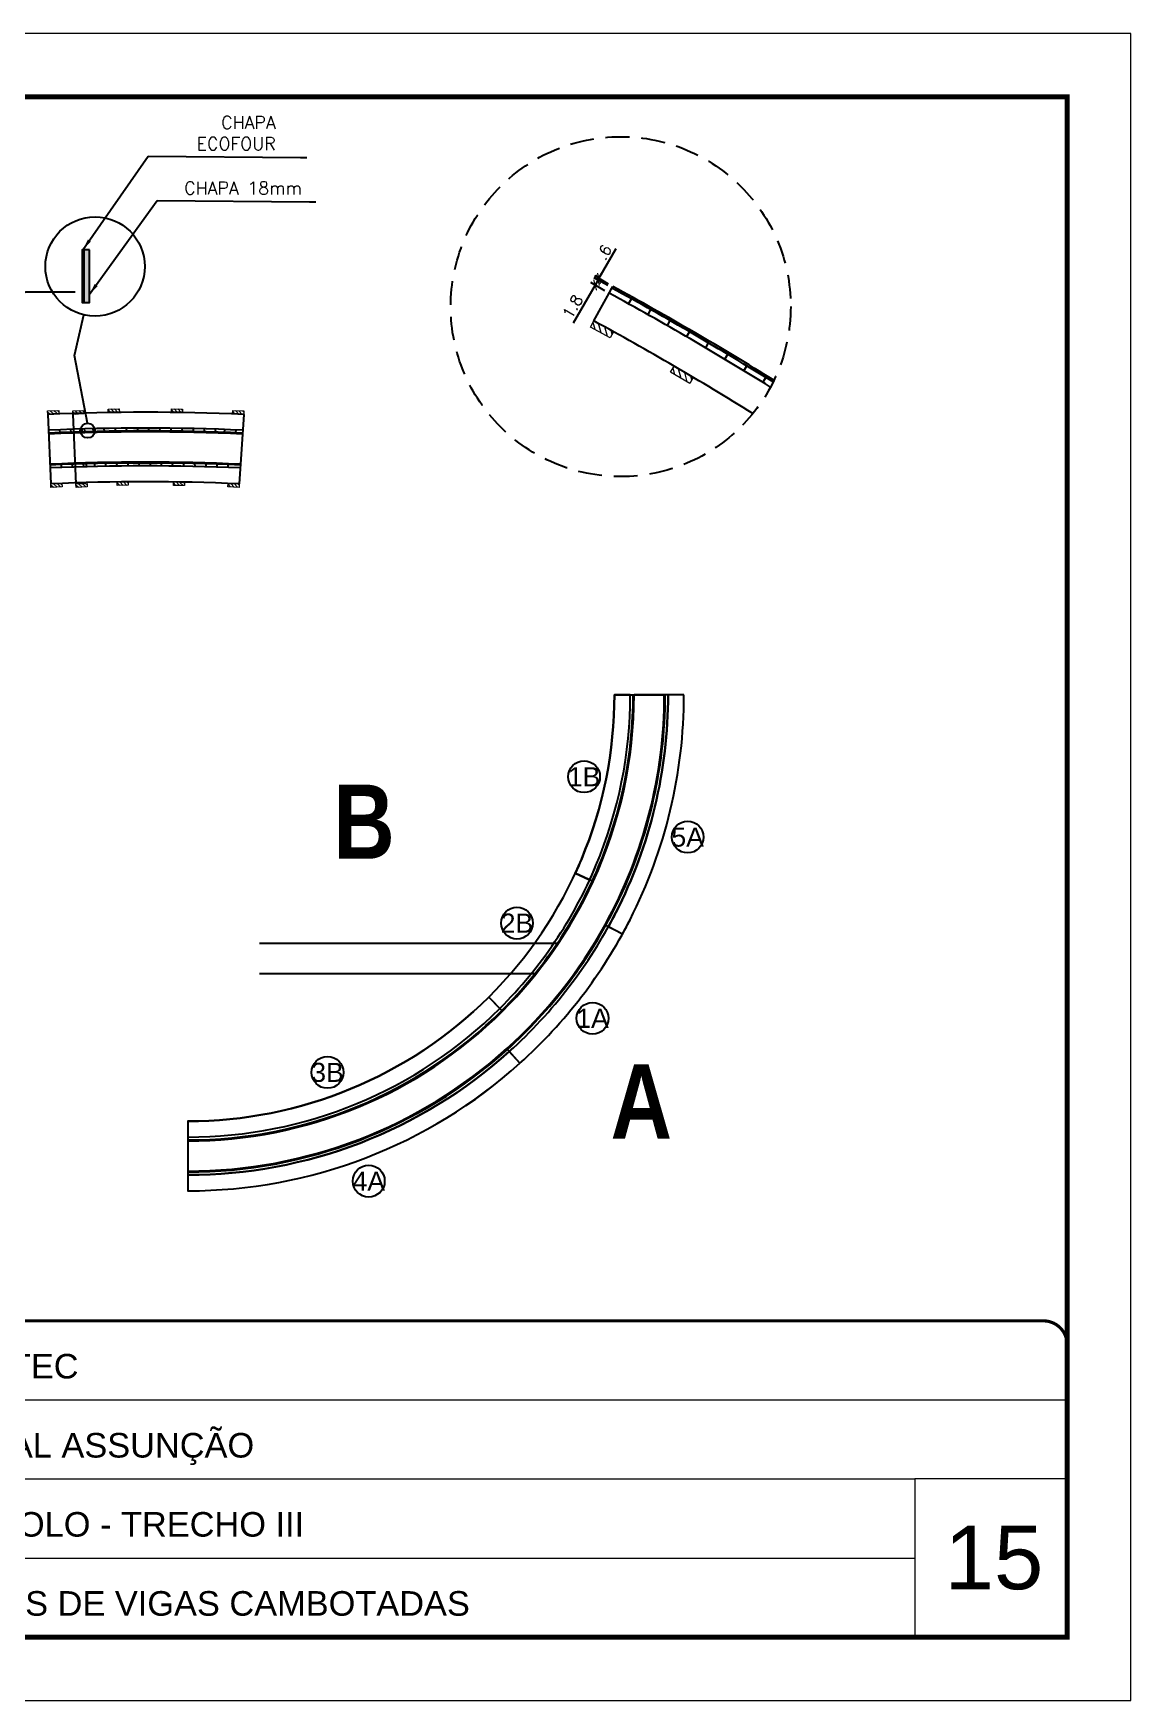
# Model space of a CAD drawing. Extents: x 2582 to 11841, y -26396 to 2611.
# Drawn here: x 6559 to 7250, y -2276 to -1226 of the extents above; entities that cross this region are included whole.
import ezdxf
from ezdxf.enums import TextEntityAlignment as Align

# ---------------------------------------------------------------- set-up
doc = ezdxf.new("R2010")
doc.units = 0
doc.linetypes.add('CONTINUO', pattern=[0])
doc.linetypes.add('DASHED', pattern=[0.75, 0.5, -0.25])
for name, color, linetype, lineweight in [('CARIMBO', 255, 'Continuous', 9), ('contorno de painel', 7, 'Continuous', 13), ('Folhas', 255, 'Continuous', 9), ('Hachura', 251, 'Continuous', 9), ('Madeira', 126, 'Continuous', 18), ('SARRAFO DE PRESSAO', 251, 'DASHED', 9)]:
    doc.layers.add(name, color=color, linetype=linetype, lineweight=lineweight)
for name, color, linetype in [('COTA', 241, 'Continuous'), ('Cota Seção (2x)', 4, 'Continuous'), ('detalhes', 4, 'Continuous'), ('Painéis', 200, 'Continuous'), ('Romaneio', 10, 'Continuous')]:
    doc.layers.add(name, color=color, linetype=linetype)
doc.styles.add('ARIAL', font='arial.ttf')
doc.styles.add('COTA TECNICA', font='techl___.ttf', dxfattribs={"height": 10})
doc.styles.add('Romans', font='romans.shx')
doc.styles.add('TECNICA', font='techb___.ttf', dxfattribs={"height": 10})
doc.dimstyles.new('Cota Seção (2x)', dxfattribs={"dimtxt": 7, "dimasz": 5, "dimexe": 3, "dimexo": 3, "dimgap": 2, "dimtad": 3, "dimdec": 1, "dimlfac": 0.5, "dimzin": 12, "dimdsep": 46, "dimtxsty": 'Romans', "dimblk": 'ARCHTICK', "dimcen": 0, "dimclrd": 4, "dimclre": 4, "dimclrt": 1, "dimadec": 1, "dimazin": 3, "dimtfac": 1, "dimtdec": 1, "dimtmove": 0, "dimatfit": 3, "dimldrblk": 'OBLIQUE', "dimfxl": 1, "dimtolj": 1, "dimtzin": 12, "dimarcsym": 0})
doc.dimstyles.new('PAINEL', dxfattribs={"dimtxt": 10, "dimasz": 3, "dimexe": 3, "dimexo": 3, "dimgap": 3, "dimtad": 1, "dimdec": 1, "dimzin": 12, "dimdsep": 46, "dimtxsty": 'COTA TECNICA', "dimblk1": 'OBLIQUE', "dimblk2": 'OBLIQUE', "dimsah": 1, "dimcen": 0.9, "dimclrd": 4, "dimclre": 4, "dimclrt": 240, "dimadec": 1, "dimazin": 3, "dimtfac": 1, "dimtdec": 1, "dimtmove": 0, "dimatfit": 3, "dimfxl": 1, "dimtolj": 1, "dimtzin": 12, "dimarcsym": 0})

# ---------------------------------------------------------------- blocks, each defined once
blk = doc.blocks.new('9999999999')
at = {"color": 30, "linetype": 'CONTINUO'}
for p, q in [((98564.6, 34379.6), (99584, 34379.6)), ((98564.6, 34329.8), (99488, 34329.8)), ((99584, 34329.8), (99488, 34329.8)), ((99488, 34329.8), (99488, 34230.2)), ((98564.6, 34280), (99488, 34280))]:
    blk.add_line(p, q, dxfattribs=at)
at = {"color": 30, "linetype": 'CONTINUO', "const_width": 2}
blk.add_lwpolyline([(99584, 34230.2), (99584, 34414.4, 0.414214), (99569, 34429.4), (98229, 34429.4, 0.414214), (98214, 34414.4), (98214, 34245.2, 0.414214), (98229, 34230.2), (99584, 34230.2)], format="xyb", dxfattribs=at)
at = {"layer": 'Folhas'}
blk.add_lwpolyline([(98139, 34190.2), (99624, 34190.2), (99624, 35240.2), (98139, 35240.2)], close=True, dxfattribs=at)
at = {"layer": 'Folhas', "color": 30, "const_width": 3}
blk.add_lwpolyline([(98214, 34230.2), (99584, 34230.2), (99584, 35200.2), (98214, 35200.2)], close=True, dxfattribs=at)
at = {"color": 7, "linetype": 'Continuous', "ltscale": 5, "style": 'ARIAL'}
for s, height, p in [('ROCONTEC', 15.48, (98837.7, 34393.1)), ('HOSPITAL ASSUNÇÃO', 15.483, (98837.7, 34343.3)), ('1° SUBSOLO - TRECHO III', 15.483, (98837.7, 34293.5)), ('LATERAIS DE VIGAS CAMBOTADAS', 15.483, (98837.7, 34243.7))]:
    blk.add_text(s, height=height, dxfattribs=at).set_placement(p)
blk = doc.blocks.new('_ArchTick')
at = {"color": 0, "linetype": 'ByBlock', "const_width": 0.15}
blk.add_lwpolyline([(-0.5, -0.5), (0.5, 0.5)], dxfattribs=at)
blk = doc.blocks.new('*D521')
at = {"layer": 'COTA', "color": 4, "lineweight": -2, "transparency": 16777216}
for p, q in [((6915.3, -1380.2), (6926.2, -1361.5)), ((6920.9, -1384.8), (6912.1, -1379.8)), ((6914.7, -1381.3), (6912.2, -1385.6)), ((6921.4, -1383.8), (6912.7, -1378.7)), ((6914.7, -1381.3), (6915.3, -1380.2))]:
    blk.add_line(p, q, dxfattribs=at)
at = {"layer": 'Defpoints', "color": 0, "transparency": 16777216}
for p in [(6915.3, -1380.2), (6924, -1385.3), (6923.5, -1386.3)]:
    blk.add_point(p, dxfattribs=at)
at = {"layer": 'COTA', "color": 4, "lineweight": -2, "transparency": 16777216, "xscale": 5, "yscale": 5, "zscale": 5}
for p, rotation in [((6914.7, -1381.3), 59.99999999994456), ((6915.3, -1380.2), 239.9999999999446)]:
    blk.add_blockref('_ArchTick', p, dxfattribs=dict(at, rotation=rotation))
at = {"layer": 'COTA', "color": 1, "transparency": 16777216, "insert": (6918.5, -1363.8), "char_height": 7, "attachment_point": 5, "rotation": 60, "style": 'Romans'}
blk.add_mtext('\\A1;.6', dxfattribs=at)
blk = doc.blocks.new('_Oblique')
at = {"color": 0, "linetype": 'ByBlock', "lineweight": -2}
blk.add_line((-0.5, -0.5), (0.5, 0.5), dxfattribs=at)
blk = doc.blocks.new('*D522')
at = {"layer": 'COTA', "color": 4, "lineweight": -2, "transparency": 16777216}
for p, q in [((6912.9, -1384.4), (6899.1, -1408.4)), ((6919.1, -1388), (6910.3, -1382.9)), ((6920.9, -1384.8), (6912.1, -1379.8)), ((6914.7, -1381.3), (6912.9, -1384.4)), ((6914.7, -1381.3), (6917.2, -1376.9))]:
    blk.add_line(p, q, dxfattribs=at)
at = {"layer": 'Defpoints', "color": 0, "transparency": 16777216}
for p in [(6912.9, -1384.4), (6921.7, -1389.5), (6923.5, -1386.3)]:
    blk.add_point(p, dxfattribs=at)
at = {"layer": 'COTA', "color": 4, "lineweight": -2, "transparency": 16777216, "xscale": 5, "yscale": 5, "zscale": 5}
for p, rotation in [((6912.9, -1384.4), 59.99999999994456), ((6914.7, -1381.3), 239.9999999999446)]:
    blk.add_blockref('_ArchTick', p, dxfattribs=dict(at, rotation=rotation))
at = {"layer": 'COTA', "color": 1, "transparency": 16777216, "insert": (6898.7, -1398), "char_height": 7, "attachment_point": 5, "rotation": 60, "style": 'Romans'}
blk.add_mtext('\\A1;1.8', dxfattribs=at)

msp = doc.modelspace()

# ---------------------------------------------------------------- hatches: boundary and pattern name
at = {"layer": 'Hachura'}
h = msp.add_hatch(color=256, dxfattribs=at)
h.dxf.hatch_style = 1
h.paths.add_polyline_path([(6594.59, -1362.15), (6590.99, -1362.15), (6590.99, -1395.46), (6594.59, -1395.46)])
h = msp.add_hatch(dxfattribs=at)
h.set_pattern_fill('ANSI31', color=256, angle=241.23678, style=0)
h.set_pattern_definition([(286.236782, (39289.4385, -37960.5058), (3.04836317, 0.8877539), [])])
h.paths.add_polyline_path([(6910.04, -1410.9), (6912.16, -1407.04), (6924.43, -1413.78), (6922.31, -1417.63)])
h = msp.add_hatch(dxfattribs=at)
h.set_pattern_fill('ANSI31', color=256, angle=239.60679, style=0)
h.set_pattern_definition([(284.606792, (38287.0164, -38895.1232), (3.07238172, 0.80068444), [])])
h.paths.add_polyline_path([(6960.37, -1439.28), (6962.59, -1435.48), (6974.67, -1442.56), (6972.44, -1446.36)])
h = msp.add_hatch(dxfattribs=at)
h.set_pattern_fill('ANSI31', color=256, scale=0.5, angle=272.38709, style=0)
h.set_pattern_definition([(317.387087, (29876.8457, -8730.9839), (1.07480393, 1.16831193), [])])
h.paths.add_polyline_path([(6568.21, -1465.85), (6568.11, -1463.65), (6575.11, -1463.36), (6575.2, -1465.56)])
h = msp.add_hatch(dxfattribs=at)
h.set_pattern_fill('ANSI31', color=256, scale=0.5, angle=272.38709, style=0)
h.set_pattern_definition([(317.387087, (29892.6537, -8730.9839), (1.07480393, 1.16831193), [])])
h.paths.add_polyline_path([(6584.01, -1465.85), (6583.92, -1463.65), (6590.92, -1463.36), (6591.01, -1465.56)])
h = msp.add_hatch(dxfattribs=at)
h.set_pattern_fill('ANSI31', color=256, scale=0.5, angle=270.81463, style=0)
h.set_pattern_definition([(315.81463, (29706.7908, -9366.703), (1.10645896, 1.13837815), [])])
h.paths.add_polyline_path([(6606.29, -1464.69), (6606.26, -1462.49), (6613.26, -1462.39), (6613.29, -1464.59)])
h = msp.add_hatch(dxfattribs=at)
h.set_pattern_fill('ANSI31', color=256, scale=0.5, angle=269.16676, style=0)
h.set_pattern_definition([(314.1667616, (29509.8406, -10027.6377), (1.13873744, 1.10608918), [])])
h.paths.add_polyline_path([(6646.13, -1464.6), (6646.16, -1462.4), (6653.16, -1462.5), (6653.13, -1464.7)])
h = msp.add_hatch(dxfattribs=at)
h.set_pattern_fill('ANSI31', color=256, scale=0.5, angle=267.47985, style=0)
h.set_pattern_definition([(312.479846, (29286.35, -10697.9775), (1.17080495, 1.07208769), [])])
h.paths.add_polyline_path([(6684.63, -1465.59), (6684.72, -1463.39), (6691.72, -1463.7), (6691.62, -1465.9)])
h = msp.add_hatch(dxfattribs=at)
h.set_pattern_fill('ANSI31', color=256, scale=0.5, angle=272.38636, style=0)
h.set_pattern_definition([(317.38636, (29878.7791, -8777.2351), (1.07481877, 1.16829828), [])])
h.paths.add_polyline_path([(6570.23, -1511.81), (6570.14, -1509.61), (6577.13, -1509.32), (6577.22, -1511.52)])
h = msp.add_hatch(dxfattribs=at)
h.set_pattern_fill('ANSI31', color=256, scale=0.5, angle=272.38636, style=0)
h.set_pattern_definition([(317.38636, (29894.587, -8777.2351), (1.07481877, 1.16829828), [])])
h.paths.add_polyline_path([(6586.04, -1511.81), (6585.95, -1509.61), (6592.94, -1509.32), (6593.03, -1511.52)])
h = msp.add_hatch(dxfattribs=at)
h.set_pattern_fill('ANSI31', color=256, scale=0.5, angle=270.60213, style=0)
h.set_pattern_definition([(315.60213, (29682.9756, -9498.245), (1.11067338, 1.13426667), [])])
h.paths.add_polyline_path([(6611.94, -1510.61), (6611.92, -1508.41), (6618.92, -1508.34), (6618.94, -1510.54)])
h = msp.add_hatch(dxfattribs=at)
h.set_pattern_fill('ANSI31', color=256, scale=0.5, angle=269.09011, style=0)
h.set_pattern_definition([(314.0901065, (29499.5476, -10104.2378), (1.14021624, 1.10456469), [])])
h.paths.add_polyline_path([(6647.31, -1510.62), (6647.35, -1508.42), (6654.35, -1508.53), (6654.31, -1510.73)])
h = msp.add_hatch(dxfattribs=at)
h.set_pattern_fill('ANSI31', color=256, scale=0.5, angle=267.47985, style=0)
h.set_pattern_definition([(312.479846, (29283.3907, -10743.8884), (1.17080495, 1.07208769), [])])
h.paths.add_polyline_path([(6681.67, -1511.5), (6681.76, -1509.3), (6688.76, -1509.61), (6688.66, -1511.81)])

# ---------------------------------------------------------------- linework, layer by layer
at = {"linetype": 'ByBlock'}
for p, q in [((6701.46, -1798.92), (6889.7, -1798.92)), ((6701.46, -1817.92), (6875.74, -1817.92))]:
    msp.add_line(p, q, dxfattribs=at)
at = {"layer": 'contorno de painel', "color": 5}
for p, q in [((6575.2, -1465.54), (6575.2, -1465.56)), ((6591.01, -1465.54), (6591.01, -1465.56))]:
    msp.add_line(p, q, dxfattribs=at)
at = {"layer": 'COTA'}
msp.add_line((6921.73, -1389.48), (6923.46, -1386.32), dxfattribs=at)
at = {"layer": 'Cota Seção (2x)', "color": 30, "true_color": 0xf26722}
for centre, radius in [((6598, -1372.7), 31.28), ((6593.29, -1476.07), 4.65)]:
    msp.add_circle(centre, radius, dxfattribs=at)
at = {"layer": 'Madeira'}
for points in [[(6910.04, -1410.9), (6912.16, -1407.04), (6924.43, -1413.78), (6922.31, -1417.63)], [(6960.37, -1439.28), (6962.59, -1435.48), (6974.67, -1442.56), (6972.44, -1446.36)], [(6568.21, -1465.85), (6568.11, -1463.65), (6575.11, -1463.36), (6575.2, -1465.56)], [(6584.01, -1465.85), (6583.92, -1463.65), (6590.92, -1463.36), (6591.01, -1465.56)], [(6606.29, -1464.69), (6606.26, -1462.49), (6613.26, -1462.39), (6613.29, -1464.59)], [(6646.13, -1464.6), (6646.16, -1462.4), (6653.16, -1462.5), (6653.13, -1464.7)], [(6684.63, -1465.59), (6684.72, -1463.39), (6691.72, -1463.7), (6691.62, -1465.9)], [(6570.23, -1511.81), (6570.14, -1509.61), (6577.13, -1509.32), (6577.22, -1511.52)], [(6586.04, -1511.81), (6585.95, -1509.61), (6592.94, -1509.32), (6593.03, -1511.52)], [(6611.94, -1510.61), (6611.92, -1508.41), (6618.92, -1508.34), (6618.94, -1510.54)], [(6647.31, -1510.62), (6647.35, -1508.42), (6654.35, -1508.53), (6654.31, -1510.73)], [(6681.67, -1511.5), (6681.76, -1509.3), (6688.76, -1509.61), (6688.66, -1511.81)]]:
    msp.add_lwpolyline(points, close=True, dxfattribs=at)
at = {"layer": 'Painéis'}
for p, q in [((6912.16, -1407.04), (6924.03, -1385.27)), ((6568.21, -1465.85), (6570.14, -1509.61)), ((6584.01, -1465.85), (6585.95, -1509.61)), ((6691.62, -1465.9), (6688.76, -1509.61)), ((6575.64, -1475.55), (6575.72, -1477.35)), ((6582.64, -1475.29), (6582.72, -1477.09)), ((6589.63, -1475.07), (6589.71, -1476.87)), ((6591.45, -1475.55), (6591.53, -1477.35)), ((6596.63, -1474.89), (6596.71, -1476.69)), ((6603.63, -1474.74), (6603.71, -1476.54)), ((6610.63, -1474.63), (6610.71, -1476.43)), ((6617.64, -1474.55), (6617.72, -1476.35)), ((6624.64, -1474.51), (6624.72, -1476.31)), ((6631.65, -1474.5), (6631.73, -1476.3)), ((6638.66, -1474.53), (6638.74, -1476.33)), ((6645.67, -1474.59), (6645.75, -1476.4)), ((6652.68, -1474.69), (6652.76, -1476.5)), ((6659.69, -1474.83), (6659.77, -1476.63)), ((6666.71, -1475), (6666.79, -1476.81)), ((6673.72, -1475.21), (6673.8, -1477.01)), ((6679.61, -1475.41), (6679.3, -1477.2)), ((6686.66, -1475.69), (6686.36, -1477.48)), ((6576.61, -1497.53), (6576.69, -1499.33)), ((6583.61, -1497.27), (6583.69, -1499.07)), ((6590.61, -1497.06), (6590.68, -1498.85)), ((6592.42, -1497.53), (6592.5, -1499.33)), ((6597.6, -1496.87), (6597.68, -1498.67)), ((6604.6, -1496.73), (6604.68, -1498.53)), ((6611.61, -1496.62), (6611.69, -1498.42)), ((6618.61, -1496.54), (6618.69, -1498.34)), ((6625.62, -1496.5), (6625.69, -1498.3)), ((6632.62, -1496.5), (6632.7, -1498.3)), ((6639.63, -1496.54), (6639.71, -1498.34)), ((6646.64, -1496.61), (6646.72, -1498.41)), ((6653.65, -1496.71), (6653.73, -1498.52)), ((6660.67, -1496.86), (6660.74, -1498.66)), ((6667.68, -1497.04), (6667.76, -1498.84)), ((6674.7, -1497.25), (6674.78, -1499.06)), ((6681.71, -1497.51), (6681.63, -1499.31)), ((6937.46, -1642.42), (6956.46, -1642.42)), ((6656.46, -1923.42), (6656.46, -1942.42))]:
    msp.add_line(p, q, dxfattribs=at)
at = {"layer": 'Painéis', "linetype": 'ByBlock'}
for p, q in [((6934, -1396.22), (6935.72, -1393.06)), ((6946.22, -1403.05), (6947.94, -1399.89)), ((6958.39, -1409.96), (6960.11, -1406.8)), ((6970.52, -1416.95), (6972.24, -1413.79)), ((6982.6, -1424.02), (6984.33, -1420.86)), ((6982.6, -1424.02), (6984.33, -1420.86)), ((6994.64, -1431.18), (6996.37, -1428.02)), ((7006.64, -1438.42), (7008.36, -1435.26)), ((7018.58, -1445.74), (7020.31, -1442.58)), ((7020.89, -1441.52), (7020.99, -1441.34)), ((6925.06, -1642.42), (6937.46, -1642.42)), ((6968.86, -1642.42), (6937.46, -1642.42)), ((6911.64, -1760.08), (6900.38, -1754.88)), ((6919.14, -1787.33), (6930.19, -1792.96)), ((6845.91, -1832.82), (6854.66, -1841.61)), ((6865.56, -1874.51), (6857.26, -1865.3)), ((6656.46, -1911.02), (6656.46, -1923.42)), ((6656.46, -1942.42), (6656.46, -1954.82))]:
    msp.add_line(p, q, dxfattribs=at)
at = {"layer": 'Painéis'}
for points in [[(6590.99, -1362.15), (6589.79, -1362.15), (6589.79, -1395.46), (6590.99, -1395.46)], [(6594.59, -1362.15), (6590.99, -1362.15), (6590.99, -1395.46), (6594.59, -1395.46)]]:
    msp.add_lwpolyline(points, close=True, dxfattribs=at)
at = {"layer": 'Painéis', "linetype": 'ByBlock'}
for points in [[(6935.06, -1642.42), (6925.06, -1642.42, -0.0994361), (6904.23, -1746.13, -0.008897), (6900.38, -1754.88), (6909.46, -1759.07, 0.008897), (6913.45, -1750, 0.0994361)], [(6968.86, -1642.42), (6958.86, -1642.42, -0.1182456), (6925.96, -1779.59, -0.0082674), (6921.28, -1788.42), (6930.19, -1792.96, 0.0080026), (6934.87, -1784.12, 0.1182456)], [(6852.96, -1839.91), (6845.91, -1832.82, -0.1982621), (6656.46, -1911.02), (6656.46, -1921.02, 0.1982621)], [(6865.56, -1874.51), (6858.87, -1867.09, -0.1854153), (6656.46, -1944.82), (6656.46, -1954.82, 0.1854153)]]:
    msp.add_lwpolyline(points, format="xyb", close=True, dxfattribs=at)
at = {"layer": 'Painéis'}
for centre, radius, start, end in [((5928.05, -3211.56), 2080.22, 58.15951, 61.39388), ((5928.05, -3211.56), 2075.42, 58.14817, 61.39388), ((5928.05, -3211.56), 2079.02, 58.15611, 61.39388), ((5928.05, -3211.56), 2055.42, 58.16521, 61.39388), ((6629.45, -2850.9), 1386.4, 87.42964, 92.53173), ((6629.45, -2850.9), 1376.4, 87.4382, 92.53173), ((6629.45, -2850.9), 1374.6, 87.43975, 92.53173), ((6629.45, -2850.9), 1374, 87.44027, 92.53173), ((6629.45, -2850.9), 1355, 87.45691, 92.53173), ((6629.45, -2850.9), 1354.4, 87.45744, 92.53173), ((6629.45, -2850.9), 1352.6, 87.45904, 92.53173), ((6629.45, -2850.9), 1342.6, 87.46802, 92.53173), ((6656.46, -1642.42), 268.6, 337.28559, 0), ((6656.46, -1642.42), 281, 335.24659, 0), ((6656.46, -1642.42), 278.6, 337.28559, 0), ((6656.46, -1642.42), 280.4, 337.28559, 0), ((6656.46, -1642.42), 300, 331.1155, 0), ((6656.46, -1642.42), 300.6, 333.02536, 0), ((6656.46, -1642.42), 302.4, 333.02536, 0), ((6656.46, -1642.42), 312.4, 333.02536, 0), ((6656.46, -1642.42), 268.6, 314.85663, 337.28559), ((6656.46, -1642.42), 278.6, 314.85663, 337.28559), ((6656.46, -1642.42), 280.4, 314.85663, 337.28559), ((6656.46, -1642.42), 281, 314.85663, 335.24659), ((6656.46, -1642.42), 300.6, 312.0169, 333.02536), ((6656.46, -1642.42), 302.4, 312.0169, 333.02536), ((6656.46, -1642.42), 312.4, 312.0169, 333.02536), ((6656.46, -1642.42), 300, 312.0169, 331.1155), ((6656.46, -1642.42), 268.6, 270, 314.85663), ((6656.46, -1642.42), 278.6, 270, 314.85663), ((6656.46, -1642.42), 280.4, 270, 314.85663), ((6656.46, -1642.42), 281, 270, 314.85663), ((6656.46, -1642.42), 300, 270, 312.0169), ((6656.46, -1642.42), 300.6, 270, 312.0169), ((6656.46, -1642.42), 302.4, 270, 312.0169), ((6656.46, -1642.42), 312.4, 270, 312.0169)]:
    msp.add_arc(centre, radius, start, end, dxfattribs=at)
at = {"layer": 'Romaneio', "linetype": 'DASHED', "ltscale": 30}
msp.add_circle((6929, -1398.02), 107.04, dxfattribs=at)
at = {"layer": 'Romaneio', "color": 1, "linetype": 'ByBlock'}
for centre in [(6905.97, -1694.06), (6971.17, -1732.07), (6863.69, -1786.25), (6911.27, -1846.19), (6744.38, -1880.24), (6770.37, -1948.75)]:
    msp.add_circle(centre, 10, dxfattribs=at)

# ---------------------------------------------------------------- block references
at = {"layer": 'SARRAFO DE PRESSAO', "color": 6, "linetype": 'ByBlock'}
msp.add_blockref('9999999999', (-92373.84, -36466.11), dxfattribs=at)

# ---------------------------------------------------------------- texts
at = {"color": 240, "char_height": 8, "attachment_point": 9, "style": 'Romans'}
for s, insert in [('\\A1;CHAPA  \\PECOFOUR', (6711.73, -1299.39)), ('\\A1;CHAPA 18mm', (6728.22, -1327.34))]:
    msp.add_mtext(s, dxfattribs=dict(at, insert=insert))
at = {"layer": 'CARIMBO', "style": 'ARIAL'}
msp.add_text('15', height=40, dxfattribs=at).set_placement((7132.99, -2205.76))
at = {"layer": 'detalhes', "style": 'TECNICA'}
for s, p in [('B', (6748.08, -1745.75)), ('A', (6922.68, -1921.89))]:
    msp.add_text(s, height=46.73, dxfattribs=at).set_placement(p)
at = {"layer": 'Romaneio', "color": 255, "linetype": 'ByBlock', "style": 'ARIAL'}
for s, p in [('1B', (6905.97, -1694.06)), ('5A', (6971.17, -1732.07)), ('2B', (6863.69, -1786.25)), ('1A', (6911.27, -1846.19)), ('3B', (6744.38, -1880.24)), ('4A', (6770.37, -1948.75))]:
    msp.add_text(s, height=12, dxfattribs=at).set_placement(p, align=Align.MIDDLE_CENTER)

# ---------------------------------------------------------------- dimensions: what is measured, and where the dimension line sits
at = {"layer": 'COTA'}
for base, p2, picture, middle in [((6915.32, -1380.24), (6924.03, -1385.27), '*D521', (6918.47, -1363.78)), ((6912.92, -1384.39), (6921.73, -1389.48), '*D522', (6898.74, -1397.95))]:
    dim = msp.add_linear_dim(base=base, p1=(6923.46, -1386.32), p2=p2, angle=60, dimstyle='Cota Seção (2x)', dxfattribs=at)
    dim.commit()
    dim.dimension.update_dxf_attribs({"geometry": picture, "text_midpoint": middle})

# ---------------------------------------------------------------- leaders
at = {"annotation_type": 0, "has_hookline": 1, "hookline_direction": 1, "horizontal_direction": (-1, 0, 0)}
for points in [[(6590.39, -1362.15), (6631.46, -1303.18), (6727.39, -1304.03)], [(6594.59, -1390.11), (6637.19, -1331.13), (6733.12, -1331.99)]]:
    msp.add_leader(points, dimstyle='PAINEL', override={"dimasz": 7}, dxfattribs=at)
at = {"layer": 'Painéis', "linetype": 'ByBlock'}
for points in [[(6440.92, -1466.39), (6554.4, -1388.6), (6585.57, -1388.6)], [(6593.29, -1471.42), (6585.14, -1428.74), (6591.01, -1403.19)]]:
    msp.add_leader(points, dimstyle='PAINEL', override={"dimgap": 3, "dimtad": 0}, dxfattribs=at)

doc.saveas('drawing.dxf')
